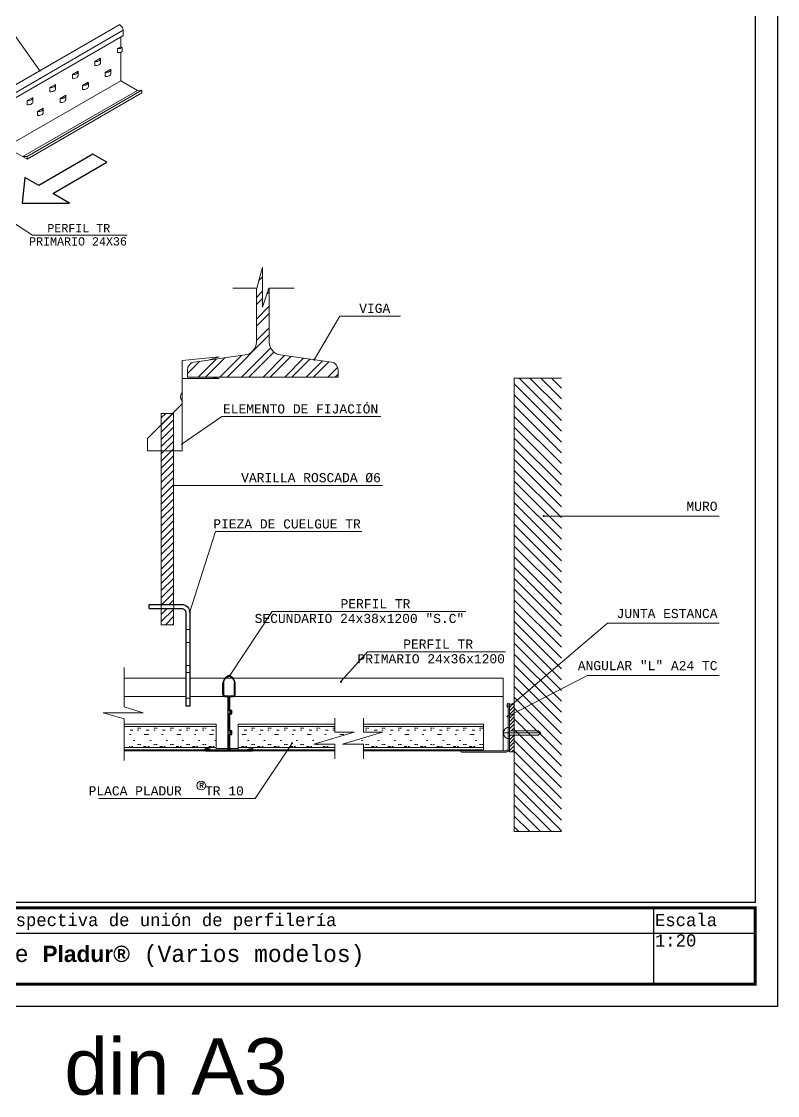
# Model space of a CAD drawing. Header units: millimetres. Extents: x 3383 to 4292, y 1469 to 1637.
# Drawn here: x 3482.326 to 3482.697, y 1569.035 to 1569.562 of the extents above; entities that cross this region are included whole.
import ezdxf
from ezdxf.enums import TextEntityAlignment as Align

# ---------------------------------------------------------------- set-up
doc = ezdxf.new("R2010")
doc.units = ezdxf.units.MM
doc.header["$LTSCALE"] = 0.0035
doc.linetypes.add('DASHED', pattern=[0.75, 0.5, -0.25])
doc.layers.get('0').update_dxf_attribs({"lineweight": 5})
for name, color, linetype in [('LINEA_FINA', 6, 'Continuous'), ('LOGO_PLADUR', 7, 'Continuous'), ('MARCO', 7, 'Continuous'), ('MURO', 7, 'Continuous'), ('PIEZA', 7, 'Continuous'), ('REFFORMAT', 1, 'Continuous'), ('SELLO', 3, 'Continuous'), ('TEXTO', 2, 'Continuous'), ('VENTANA', 41, 'Continuous')]:
    doc.layers.add(name, color=color, linetype=linetype)
doc.styles.add('LISTA', font='simplex', dxfattribs={"height": 2})
doc.styles.get("Standard").update_dxf_attribs({"font": 'LUCON.TTF'})
doc.styles.add('STYLE2', font='ARIAL.TTF')

# ---------------------------------------------------------------- blocks, each defined once
blk = doc.blocks.new('PP')
at = {"const_width": 0.5, "flags": 128}
blk.add_lwpolyline([(-0.25, -0.25, 1), (0.25, -0.25, 1)], format="xyb", close=True, dxfattribs=at)
blk = doc.blocks.new('A$C76823F42')
at = {"layer": 'MURO'}
h = blk.add_hatch(dxfattribs=at)
h.set_pattern_fill('ANSI31', color=256, scale=20, angle=90, style=0)
h.set_pattern_definition([(45, (2270.3378, -22.8705), (1.767767, -1.767767), [])])
h.paths.add_polyline_path([(6, 80), (0, 80), (0, 98.74), (6, 92.75)])
h.paths.add_polyline_path([(6, 4.53), (0, 4.53), (0, 50.9, 0.414214), (0.25, 51.15, 0.414214), (0, 51.4), (0, 80), (6, 80)])
h.paths.add_polyline_path([(6, 98.32), (0.42, 98.32), (6, 92.75)])
h = blk.add_hatch(dxfattribs=at)
h.set_pattern_fill('ANSI31', color=256, scale=20, angle=90, style=0)
h.set_pattern_definition([(45, (2270.3378, -20.3932), (1.767767, -1.767767), [])])
h.paths.add_polyline_path([(6, -5.44), (0, -5.44), (0, 2.5), (6, 2.5)])
for p, q in [((0, 98.29), (0, 4.5)), ((6, 98.29), (0, 98.29)), ((6, 98.29), (6, 4.5)), ((0, 2.5), (0, -5.44)), ((6, 2.5), (6, -5.44)), ((0, -5.44), (6, -5.44))]:
    blk.add_line(p, q)
blk = doc.blocks.new('A$C335D1A3F')
at = {"linetype": 'DASHED'}
for p, q in [((5.85, 48), (5.85, 50)), ((12.1, 48), (12.1, 50)), ((20, 37.63), (18, 37.63)), ((20, 31.38), (18, 31.38)), ((20, 20), (18, 20)), ((20, 16.5), (18, 16.5)), ((20, 4), (18, 4))]:
    blk.add_line(p, q, dxfattribs=at)
at = {"layer": 'PIEZA'}
for p, q in [((0, 48), (0, 50)), ((20, 0), (18, 0))]:
    blk.add_line(p, q, dxfattribs=at)
for points in [[(0, 50), (16, 50, -0.414214), (20, 46), (20, 0)], [(0, 48), (16, 48, -0.414214), (18, 46), (18, 0)]]:
    blk.add_lwpolyline(points, format="xyb", dxfattribs=at)
blk = doc.blocks.new('A$C174E7D58')
for p, q in [((1.46, 1.41), (2.34, 2.06)), ((1.69, 1.1), (2.34, 1.59)), ((4.53, 1.41), (3.65, 2.06)), ((4.31, 1.1), (3.65, 1.59))]:
    blk.add_line(p, q)
for centre, radius, start, end in [((3.62, -1.5), 3.62, 126.6236, 180), ((3.62, -1.5), 3.24, 126.6236, 180), ((3, 1.18), 1.1, 53.3764, 126.6236), ((3, 0.71), 1.1, 53.3764, 126.6236), ((2.37, -1.5), 3.24, 0, 53.3764), ((2.37, -1.5), 3.62, 0, 53.3764)]:
    blk.add_arc(centre, radius, start, end)
at = {"layer": 'LINEA_FINA', "color": 7}
for p, q in [((0, -7.21), (0, -1.5)), ((0.38, -7.21), (0.38, -1.5)), ((5.61, -7.21), (5.61, -1.5)), ((5.99, -7.21), (5.99, -1.5)), ((0.89, -7.72), (2.11, -7.72)), ((0.89, -8.1), (2.11, -8.1)), ((2.62, -33.68), (2.62, -8.61)), ((3, -14.72), (3, -8.61)), ((3.38, -14.72), (3.38, -8.61)), ((3.89, -7.72), (5.11, -7.72)), ((3.89, -8.1), (5.11, -8.1)), ((2.62, -14.72), (4.39, -14.72)), ((3.63, -16.65), (3.63, -14.72)), ((4.01, -16.65), (4.01, -14.72)), ((4.39, -16.65), (4.39, -14.72)), ((2.62, -16.65), (4.39, -16.65)), ((3, -24.76), (3, -16.65)), ((3.38, -24.76), (3.38, -16.65)), ((2.62, -24.76), (4.39, -24.76)), ((3.63, -26.69), (3.63, -24.76)), ((4.01, -26.69), (4.01, -24.76)), ((4.39, -26.69), (4.39, -24.76)), ((2.62, -26.69), (4.39, -26.69)), ((3, -33.55), (3, -26.69)), ((3.38, -33.68), (3.38, -26.69)), ((-8.28, -34.19), (2.11, -34.19)), ((-8.28, -34.19), (-8.28, -34.57)), ((-8.28, -34.57), (14.27, -34.57)), ((-8.28, -34.82), (14.27, -34.82)), ((-6.37, -34.19), (-8.2, -33.82)), ((-6.32, -33.94), (-8.15, -33.57)), ((-6.37, -34.19), (-6.32, -33.94)), ((3.89, -34.19), (14.27, -34.19)), ((12.31, -33.94), (14.14, -33.57)), ((12.36, -34.19), (12.31, -33.94)), ((12.36, -34.19), (14.19, -33.82)), ((14.27, -34.19), (14.27, -34.57))]:
    blk.add_line(p, q, dxfattribs=at)
for centre, radius, start, end in [((0.89, -7.21), 0.889, 180, 270), ((0.89, -7.21), 0.508, 180, 270), ((2.11, -8.61), 0.889, 0, 90), ((2.11, -8.61), 0.508, 0, 90), ((3.89, -8.61), 0.889, 90, 180), ((3.89, -8.61), 0.508, 90, 180), ((5.11, -7.21), 0.889, 270, 0), ((5.11, -7.21), 0.508, 270, 0), ((-8.27, -34.19), 0.635, 78.4631, 269.9994), ((-8.27, -34.19), 0.381, 78.4631, 269.9994), ((2.11, -33.68), 0.889, 270, 0), ((2.11, -33.68), 0.508, 270, 0), ((3.89, -33.68), 0.889, 180, 270), ((3.89, -33.68), 0.508, 180, 270), ((14.27, -34.19), 0.635, 270.158, 101.5369), ((14.27, -34.19), 0.381, 270.0006, 101.5369)]:
    blk.add_arc(centre, radius, start, end, dxfattribs=at)
blk = doc.blocks.new('A$C74C9714C')
at = {"layer": 'LOGO_PLADUR'}
for p, q in [((34.81, 24.1), (8.18, 8.72)), ((15.05, 4.75), (41.68, 20.13)), ((1.31, 12.68), (0, 0.03)), ((0, 0.03), (23.28, 0))]:
    blk.add_line(p, q, dxfattribs=at)
at = {"layer": 'PIEZA'}
for p, q in [((41.68, 20.13), (34.81, 24.1)), ((8.18, 8.72), (1.31, 12.68)), ((23.28, 0), (15.05, 4.75))]:
    blk.add_line(p, q, dxfattribs=at)

msp = doc.modelspace()

# ---------------------------------------------------------------- hatches: boundary and pattern name
h = msp.add_hatch()
h.set_pattern_fill('ANSI32', color=256, scale=0.02, style=0)
h.set_pattern_definition([(45, (3480.583032, 1569.202234), (-0.0053033, 0.0053033), []), (45, (3480.586568, 1569.202234), (-0.0053033, 0.0053033), [])])
h.paths.add_polyline_path([(3482.47804, 1569.39518), (3482.45289, 1569.3987, -0.374036), (3482.44746, 1569.40494), (3482.44746, 1569.43149), (3482.44725, 1569.43149), (3482.44424, 1569.42208), (3482.44424, 1569.4418), (3482.44136, 1569.43149), (3482.44116, 1569.43149), (3482.44116, 1569.40494, -0.374036), (3482.43573, 1569.3987), (3482.41058, 1569.39518, 0.374036), (3482.40731, 1569.39141), (3482.40731, 1569.38781), (3482.48131, 1569.38781), (3482.48131, 1569.39141, 0.374036)])
h = msp.add_hatch()
h.set_pattern_fill('ANSI31', color=256, scale=0.03, angle=90, style=0)
h.set_pattern_definition([(135, (3480.3130483, 1569.2633087), (-0.0026516504, -0.0026516504), [])])
h.paths.add_polyline_path([(3482.56781, 1569.16464), (3482.59101, 1569.16464), (3482.59101, 1569.38732), (3482.56781, 1569.38732)])
h = msp.add_hatch()
h.set_pattern_fill('ANSI31', color=256, scale=0.01, style=0)
h.set_pattern_definition([(45, (3482.4745514, 1570.4499835), (-0.0008838835, 0.0008838835), [])])
h.paths.add_polyline_path([(3482.56544, 1569.20378), (3482.56781, 1569.20378), (3482.56781, 1569.21209), (3482.56544, 1569.21209)])
h.paths.add_polyline_path([(3482.56544, 1569.22723), (3482.56544, 1569.21409), (3482.56781, 1569.21409), (3482.56781, 1569.22723)])
h = msp.add_hatch()
h.set_pattern_fill('CONCRETE_GROUT', color=256, scale=0.001, style=0, pattern_type=2)
h.set_pattern_definition([(360, (3482.484089, 1570.6944125), (0.001, 0.008), [0.001, -0.007]), (360, (3482.485089, 1570.6974125), (2e-18, 0.008), [0, -0.008]), (360, (3482.482089, 1570.6944125), (0.003, 0.008), [0, -0.008]), (360, (3482.482089, 1570.7004125), (0.008, 0.008), [0.002, -0.014]), (360, (3482.488089, 1570.6954125), (2e-18, 0.008), [0, -0.008]), (360, (3482.486089, 1570.6944125), (0.002, 0.008), [0, -0.008]), (360, (3482.487089, 1570.6954125), (2e-18, 0.008), [0, -0.008]), (360, (3482.483089, 1570.7004125), (2e-18, 0.008), [0, -0.008])])
h.paths.add_polyline_path([(3482.42137, 1569.20591), (3482.42137, 1569.21622), (3482.37863, 1569.21622), (3482.37863, 1569.20591)])
h.paths.add_polyline_path([(3482.4722, 1569.20758), (3482.46945, 1569.20755), (3482.48654, 1569.21274), (3482.47976, 1569.21275), (3482.47976, 1569.21622), (3482.43213, 1569.21622), (3482.43213, 1569.20591), (3482.47976, 1569.20591), (3482.47976, 1569.20686), (3482.46945, 1569.20674)])
h.paths.add_polyline_path([(3482.49377, 1569.20767), (3482.49377, 1569.20591), (3482.55281, 1569.20591), (3482.55281, 1569.21622), (3482.49377, 1569.21622), (3482.49377, 1569.21275), (3482.50319, 1569.21274), (3482.48621, 1569.20758)])

# ---------------------------------------------------------------- linework, layer by layer
for p, q in [((3482.31278, 1569.56916), (3482.33476, 1569.53822)), ((3482.31057, 1569.52425), (3482.37401, 1569.56088)), ((3482.37532, 1569.55943), (3482.37416, 1569.56082)), ((3482.31218, 1569.51876), (3482.37562, 1569.55539)), ((3482.31234, 1569.52145), (3482.37578, 1569.55808)), ((3482.37452, 1569.55005), (3482.37452, 1569.55475)), ((3482.37578, 1569.55808), (3482.37578, 1569.55572)), ((3482.37295, 1569.54915), (3482.37452, 1569.55005)), ((3482.37295, 1569.54715), (3482.37295, 1569.54915)), ((3482.37452, 1569.55005), (3482.3752, 1569.54966)), ((3482.3752, 1569.54966), (3482.3752, 1569.54766)), ((3482.36187, 1569.54275), (3482.36464, 1569.54435)), ((3482.36466, 1569.54415), (3482.36466, 1569.54215)), ((3482.37452, 1569.53332), (3482.37452, 1569.54732)), ((3482.35078, 1569.53635), (3482.35355, 1569.53795)), ((3482.35358, 1569.53775), (3482.35358, 1569.53575)), ((3482.36187, 1569.54075), (3482.36187, 1569.54275)), ((3482.3669, 1569.53742), (3482.36967, 1569.53902)), ((3482.36969, 1569.53882), (3482.36969, 1569.53682)), ((3482.31822, 1569.50081), (3482.37452, 1569.53332)), ((3482.35078, 1569.53435), (3482.35078, 1569.53635)), ((3482.35581, 1569.53102), (3482.35858, 1569.53262)), ((3482.35861, 1569.53242), (3482.35861, 1569.53042)), ((3482.3669, 1569.53542), (3482.3669, 1569.53742)), ((3482.37452, 1569.53332), (3482.38275, 1569.52857)), ((3482.32644, 1569.49606), (3482.38275, 1569.52857)), ((3482.32861, 1569.49621), (3482.38491, 1569.52872)), ((3482.32861, 1569.49481), (3482.38491, 1569.52732)), ((3482.3397, 1569.52995), (3482.34247, 1569.53155)), ((3482.3397, 1569.52795), (3482.3397, 1569.52995)), ((3482.34249, 1569.53135), (3482.34249, 1569.52935)), ((3482.35581, 1569.52902), (3482.35581, 1569.53102)), ((3482.38491, 1569.52872), (3482.38275, 1569.52857)), ((3482.38491, 1569.52732), (3482.38491, 1569.52872)), ((3482.32861, 1569.52355), (3482.33138, 1569.52515)), ((3482.32861, 1569.52155), (3482.32861, 1569.52355)), ((3482.33141, 1569.52495), (3482.33141, 1569.52295)), ((3482.34473, 1569.52462), (3482.3475, 1569.52622)), ((3482.34473, 1569.52262), (3482.34473, 1569.52462)), ((3482.34752, 1569.52602), (3482.34752, 1569.52402)), ((3482.33364, 1569.51822), (3482.33641, 1569.51982)), ((3482.33364, 1569.51622), (3482.33364, 1569.51822)), ((3482.33644, 1569.51962), (3482.33644, 1569.51762)), ((3482.31713, 1569.50144), (3482.32861, 1569.49481)), ((3482.32861, 1569.49621), (3482.32644, 1569.49606)), ((3482.32861, 1569.49481), (3482.32861, 1569.49621)), ((3482.33114, 1569.45758), (3482.31052, 1569.47077)), ((3482.48219, 1569.4178), (3482.46957, 1569.39636)), ((3482.56781, 1569.16464), (3482.56781, 1569.38732)), ((3482.56781, 1569.38732), (3482.59101, 1569.38732)), ((3482.42426, 1569.36844), (3482.40469, 1569.35499)), ((3482.42104, 1569.31198), (3482.40843, 1569.27263)), ((3482.44896, 1569.27279), (3482.42806, 1569.2413)), ((3482.61362, 1569.26695), (3482.56703, 1569.22723)), ((3482.49579, 1569.25298), (3482.48271, 1569.23828)), ((3482.40646, 1569.23996), (3482.37617, 1569.23996)), ((3482.42562, 1569.23996), (3482.40846, 1569.23996)), ((3482.42929, 1569.23996), (3482.42615, 1569.23996)), ((3482.56232, 1569.23996), (3482.42982, 1569.23996)), ((3482.56232, 1569.20425), (3482.56232, 1569.23996)), ((3482.60385, 1569.24137), (3482.56458, 1569.22123)), ((3482.40646, 1569.23097), (3482.37617, 1569.23097)), ((3482.42683, 1569.23097), (3482.40846, 1569.23097)), ((3482.42788, 1569.23097), (3482.42756, 1569.23097)), ((3482.56232, 1569.23097), (3482.42861, 1569.23097)), ((3482.42137, 1569.21622), (3482.37617, 1569.21622)), ((3482.42137, 1569.21738), (3482.42137, 1569.20488)), ((3482.43213, 1569.21738), (3482.43213, 1569.20488)), ((3482.47976, 1569.21622), (3482.43213, 1569.21622)), ((3482.55281, 1569.21622), (3482.49377, 1569.21622)), ((3482.55281, 1569.21738), (3482.55281, 1569.20488)), ((3482.56544, 1569.21019), (3482.56544, 1569.21599)), ((3482.56222, 1569.21309), (3482.58095, 1569.21309)), ((3482.56544, 1569.21409), (3482.57952, 1569.21409)), ((3482.56544, 1569.21209), (3482.57952, 1569.21209)), ((3482.57952, 1569.21409), (3482.58096, 1569.21309)), ((3482.57952, 1569.21209), (3482.58096, 1569.2131)), ((3482.42137, 1569.20591), (3482.37617, 1569.20591)), ((3482.42137, 1569.2055), (3482.43213, 1569.2055)), ((3482.47976, 1569.20591), (3482.43213, 1569.20591)), ((3482.44063, 1569.18099), (3482.45866, 1569.20808)), ((3482.55281, 1569.20591), (3482.49377, 1569.20591)), ((3482.41581, 1569.20488), (3482.37617, 1569.20488)), ((3482.47976, 1569.20425), (3482.37617, 1569.20425)), ((3482.43802, 1569.20425), (3482.47807, 1569.20425)), ((3482.47976, 1569.20488), (3482.43963, 1569.20488)), ((3482.55281, 1569.20488), (3482.49377, 1569.20488)), ((3482.56232, 1569.20425), (3482.49377, 1569.20425)), ((3482.56781, 1569.16464), (3482.59101, 1569.16464))]:
    msp.add_line(p, q)
for points in [[(3482.33114, 1569.45758), (3482.37771, 1569.45758)], [(3482.42963, 1569.43149), (3482.44136, 1569.43149), (3482.44424, 1569.4418), (3482.44424, 1569.42208), (3482.44725, 1569.43149), (3482.45969, 1569.43149)], [(3482.48219, 1569.4178), (3482.51195, 1569.4178)], [(3482.41819, 1569.39624), (3482.42289, 1569.39771), (3482.40469, 1569.39592), (3482.40469, 1569.35167), (3482.38769, 1569.35167), (3482.38769, 1569.35769), (3482.40469, 1569.37465)], [(3482.40469, 1569.3872), (3482.42289, 1569.3872), (3482.41893, 1569.38781)], [(3482.42426, 1569.36844), (3482.50224, 1569.36844)], [(3482.40049, 1569.33467), (3482.50308, 1569.33467)], [(3482.5823, 1569.3196), (3482.66855, 1569.3196)], [(3482.42104, 1569.31198), (3482.49294, 1569.31198)], [(3482.44896, 1569.27279), (3482.54401, 1569.27279)], [(3482.61362, 1569.26695), (3482.66855, 1569.26695)], [(3482.49579, 1569.25298), (3482.5636, 1569.25298)], [(3482.37617, 1569.1996), (3482.37617, 1569.22008), (3482.36586, 1569.22296), (3482.38559, 1569.22296), (3482.37617, 1569.22597), (3482.37617, 1569.24526)], [(3482.60385, 1569.24137), (3482.66855, 1569.24137)], [(3482.37617, 1569.21738), (3482.42137, 1569.21738)], [(3482.43213, 1569.21738), (3482.47976, 1569.21738)], [(3482.47976, 1569.20037), (3482.47976, 1569.20767), (3482.46945, 1569.20755), (3482.48918, 1569.21355), (3482.47976, 1569.21356), (3482.47976, 1569.2203)], [(3482.49377, 1569.20037), (3482.49377, 1569.20767), (3482.48346, 1569.20755), (3482.50319, 1569.21355), (3482.49377, 1569.21356), (3482.49377, 1569.2203)], [(3482.49377, 1569.21738), (3482.55281, 1569.21738)], [(3482.44063, 1569.18099), (3482.36378, 1569.18099)]]:
    msp.add_lwpolyline(points)
for points in [[(3482.44746, 1569.43149), (3482.44746, 1569.40494, 0.374036), (3482.45289, 1569.3987), (3482.47804, 1569.39518, -0.374036), (3482.48131, 1569.39141), (3482.48131, 1569.38781), (3482.40731, 1569.38781), (3482.40731, 1569.39141, -0.374036), (3482.41058, 1569.39518), (3482.43573, 1569.3987, 0.374036), (3482.44116, 1569.40494), (3482.44116, 1569.43149)], [(3482.40469, 1569.38034, 0.411345), (3482.40469, 1569.37613, 0.411345)]]:
    msp.add_lwpolyline(points, format="xyb")
msp.add_lwpolyline([(3482.56489, 1569.2257), (3482.56434, 1569.2257), (3482.56434, 1569.22715, -1), (3482.56544, 1569.22715), (3482.56544, 1569.2058, -0.434382), (3482.56354, 1569.2037), (3482.54199, 1569.2037, -1), (3482.54199, 1569.2048), (3482.54344, 1569.2048), (3482.54344, 1569.20425), (3482.54199, 1569.20425), (3482.56354, 1569.20425, 0.441731), (3482.56489, 1569.2058), (3482.56489, 1569.22715)], format="xyb", close=True)
msp.add_lwpolyline([(3482.56781, 1569.22723), (3482.56544, 1569.22723), (3482.56544, 1569.20378), (3482.56781, 1569.20378)], close=True)
msp.add_circle((3482.41407, 1569.18728), 0.00218)
msp.add_arc((3482.56544, 1569.21309), 0.0029, 90, 270)
for centre, major_axis, ratio, start_param, end_param in [((3482.37407, 1569.5608), (-0.000101, 0.000057), 0.666856, 4.155116, 5.689087), ((3482.37526, 1569.5583), (-0.00025, 0.00131), 0.363072, 4.472452, 5.683354), ((3482.37526, 1569.55602), (0.000367, -0.000636), 0.57735, 6.283185, 7.068583), ((3482.3733, 1569.55055), (-0.00245, 0), 0.57735, 1.428899, 2.461102), ((3482.36221, 1569.54415), (-0.00245, 0), 0.57735, 1.428899, 3.28349), ((3482.3733, 1569.54855), (-0.00245, 0), 0.57735, 1.428899, 2.461102), ((3482.35113, 1569.53775), (-0.00245, 0), 0.57735, 1.428899, 3.28349), ((3482.36221, 1569.54215), (-0.00245, 0), 0.57735, 1.428899, 3.141595), ((3482.36724, 1569.53882), (-0.00245, 0), 0.57735, 1.428899, 3.28349), ((3482.35113, 1569.53575), (-0.00245, 0), 0.57735, 1.428899, 3.141595), ((3482.35616, 1569.53242), (-0.00245, 0), 0.57735, 1.428899, 3.28349), ((3482.36724, 1569.53682), (-0.00245, 0), 0.57735, 1.428899, 3.141595), ((3482.34004, 1569.53135), (-0.00245, 0), 0.57735, 1.428899, 3.28349), ((3482.34004, 1569.52935), (-0.00245, 0), 0.57735, 1.428899, 3.141595), ((3482.35616, 1569.53042), (-0.00245, 0), 0.57735, 1.428899, 3.141595), ((3482.32896, 1569.52495), (-0.00245, 0), 0.57735, 1.428899, 3.28349), ((3482.32896, 1569.52295), (-0.00245, 0), 0.57735, 1.428899, 3.141595), ((3482.34507, 1569.52602), (-0.00245, 0), 0.57735, 1.428899, 3.28349), ((3482.34507, 1569.52402), (-0.00245, 0), 0.57735, 1.428899, 3.141595), ((3482.33399, 1569.51962), (-0.00245, 0), 0.57735, 1.428899, 3.28349), ((3482.33399, 1569.51762), (-0.00245, 0), 0.57735, 1.428899, 3.141595)]:
    msp.add_ellipse(centre, major_axis=major_axis, ratio=ratio, start_param=start_param, end_param=end_param)
at = {"layer": 'MARCO', "flags": 128}
msp.add_lwpolyline([(3482.68617, 1569.87875), (3482.68617, 1569.1298), (3482.13617, 1569.1298), (3482.13617, 1569.87875), (3482.68617, 1569.87875)], dxfattribs=at)
at = {"layer": 'REFFORMAT'}
msp.add_lwpolyline([(3482.69717, 1569.91875), (3482.69717, 1569.07875), (3482.10317, 1569.07875), (3482.10317, 1569.91875)], close=True, dxfattribs=at)
at = {"layer": 'SELLO'}
for p, q in [((3482.63617, 1569.12725), (3482.63617, 1569.08975)), ((3482.21021, 1569.11475), (3482.68617, 1569.11475))]:
    msp.add_line(p, q, dxfattribs=at)
at = {"layer": 'SELLO', "const_width": 0.0015, "flags": 128}
msp.add_lwpolyline([(3482.13617, 1569.08975), (3482.68617, 1569.08975), (3482.68617, 1569.12725), (3482.13617, 1569.12725)], close=True, dxfattribs=at)

# ---------------------------------------------------------------- block references
at = {"yscale": 0.00100000000000019, "zscale": 0.00100000000000019}
for name, p, xscale in [('PP', (3482.33476, 1569.53847), 0.00100000000000019), ('A$C74C9714C', (3482.32608, 1569.47317), 0.00100000000000019), ('PP', (3482.46957, 1569.39661), 0.00100000000000019), ('A$C76823F42', (3482.39443, 1569.27169), 0.00100000000000019), ('PP', (3482.40469, 1569.35524), 0.00100000000000019), ('PP', (3482.40049, 1569.33492), 0.00100000000000019), ('PP', (3482.5823, 1569.31985), 0.00100000000000019), ('A$C335D1A3F', (3482.38846, 1569.2262), 0.00100000000000019), ('PP', (3482.40843, 1569.27288), 0.00100000000000019), ('A$C174E7D58', (3482.42472, 1569.23907), 0.00100000000000019), ('PP', (3482.42806, 1569.24155), 0.00100000000000019), ('PP', (3482.48271, 1569.23853), 0.00100000000000019), ('PP', (3482.56703, 1569.22748), 0.00100000000000019), ('PP', (3482.56458, 1569.22148), 0.00100000000000019), ('PP', (3482.45866, 1569.20833), -0.00100000000000019)]:
    msp.add_blockref(name, p, dxfattribs=dict(at, xscale=xscale))

# ---------------------------------------------------------------- texts
for s, height, p in [('PERFIL TR', 0.00405, (3482.36936, 1569.45895)), ('PRIMARIO 24X36', 0.00405, (3482.37756, 1569.45243)), ('VIGA ', 0.0045, (3482.51073, 1569.41933)), ('ELEMENTO DE FIJACIÓN', 0.0045, (3482.50101, 1569.36996)), ('VARILLA ROSCADA %%C6', 0.0045, (3482.50231, 1569.3362)), ('MURO', 0.0045, (3482.66769, 1569.32215)), ('PIEZA DE CUELGUE TR', 0.0045, (3482.49243, 1569.3135)), ('PERFIL TR', 0.0045, (3482.51683, 1569.27431)), ('JUNTA ESTANCA', 0.0045, (3482.66769, 1569.2695)), ('SECUNDARIO 24x38x1200 "S.C"', 0.0045, (3482.54327, 1569.26707)), ('PERFIL TR', 0.0045, (3482.54761, 1569.2545)), ('PRIMARIO 24x36x1200', 0.0045, (3482.56326, 1569.24726)), ('ANGULAR "L" A24 TC', 0.0045, (3482.66769, 1569.24392)), ('PLACA PLADUR   TR 10', 0.0045, (3482.435, 1569.18241))]:
    msp.add_text(s, height=height).set_placement(p, align=Align.RIGHT)
at = {"style": 'LISTA'}
msp.add_text('R', height=0.00233, dxfattribs=at).set_placement((3482.41321, 1569.18616))
at = {"layer": 'REFFORMAT', "style": 'STYLE2'}
msp.add_text('din A3', height=0.027699, dxfattribs=at).set_placement((3482.3468, 1569.03548))
at = {"layer": 'TEXTO'}
msp.add_text('Secciones y perspectiva de unión de perfilería', height=0.006, dxfattribs=at).set_placement((3482.24663, 1569.11826))
at = {"layer": 'TEXTO', "insert": (3482.21402, 1569.10864), "char_height": 0.008, "width": 0.4221483, "attachment_point": 1}
msp.add_mtext('Techo Registrable {\\fArial|b1|i0|c0|p34;Pladur®} (Varios modelos) ', dxfattribs=at)
at = {"layer": 'VENTANA', "insert": (3482.63696, 1569.12424), "char_height": 0.006, "width": 0.0492084, "attachment_point": 1}
msp.add_mtext('{\\C0;Escala 1:20}', dxfattribs=at)

doc.saveas('drawing.dxf')
